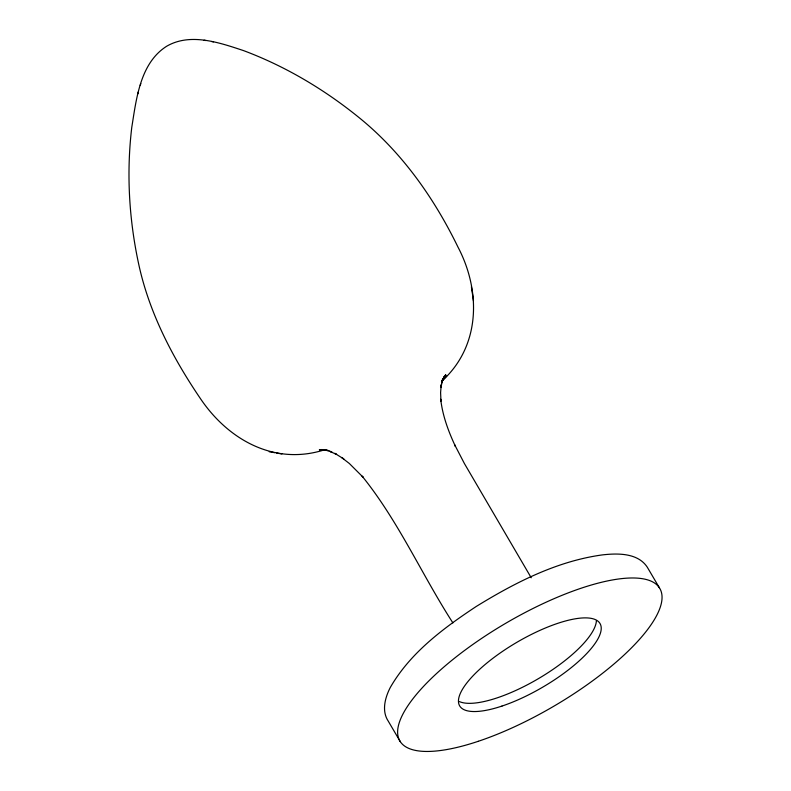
<?xml version="1.0" encoding="UTF-8"?>
<svg xmlns="http://www.w3.org/2000/svg" width="791" height="791" viewBox="0 0 791 791"><rect width="100%" height="100%" fill="white"/><g stroke="black" fill="none" stroke-linecap="round" stroke-linejoin="round"><path stroke-width="1.19" d="M441.783 381.193C480.582 346.26 481.116 290.969 457.93 246.99C434.427 198.719 402.866 153.681 361.21 119.352C325.951 90.401 286.263 66.573 243.48 50.584C219.591 42.694 190.374 32.441 166.634 46.264C140.017 63.161 136.339 99.083 131.771 127.381C126.224 173.812 129.101 221.104 139.265 266.705C150.132 314.818 173.516 359.183 201.151 399.673C229.242 440.607 275.367 465.77 324.933 449.674M137.802 93.882L138.415 91.766M140.264 85.408L140.798 83.559M441.556 381.213L445.748 374.657L442.604 380.085L444.176 376.615L441.714 382.923L442.574 379.967L440.973 387.145L441.22 384.663L440.597 392.643L440.983 401.146L440.706 399.247C442.574 415.7 448.408 431.402 455.398 446.312L454.785 444.997L464.426 463.585L531.226 577.766M441.685 381.193L443.692 378.612M441.487 381.499L446.747 375.854M322.975 449.604L319.337 449.822L325.487 449.723L321.492 449.565L328.097 450.475L324.893 449.931L331.874 452.017L329.392 451.157L336.6 454.469L334.781 453.342L343.798 458.938L342.088 457.88L349.306 463.467L363.158 477.289L362.1 476.133C398.377 520.982 421.791 574.632 452.897 622.903M204.058 40.252L205.759 40.539M211.533 41.508L213.53 41.844M269.197 451.75L274.704 452.689M276.672 453.055L281.903 453.945M659.397 587.812L647.285 567.187C637.823 552.741 617.514 553.166 602.337 554.906C556.815 561.135 514.961 582.651 476.271 606.45C443.474 628.153 410.321 652.704 390.339 687.389C385.118 697.494 381.391 710.911 388.282 721.174L400.276 741.622M473.473 300.817L471.396 286.777M596.394 620.727A81.374 25.885 -30.4 0 1 538.77 678.441A81.374 25.885 -30.4 0 1 459.482 701.607M501.959 706.076A81.374 25.885 -30.4 0 0 600.695 624.999A81.374 25.885 -30.4 0 0 486.851 663.066A81.374 25.885 -30.4 0 0 501.959 706.076M478.219 741.315A150.686 47.935 -30.4 0 0 661.058 591.174A150.686 47.935 -30.4 0 0 450.227 661.662A150.686 47.935 -30.4 0 0 478.219 741.315"/></g></svg>
